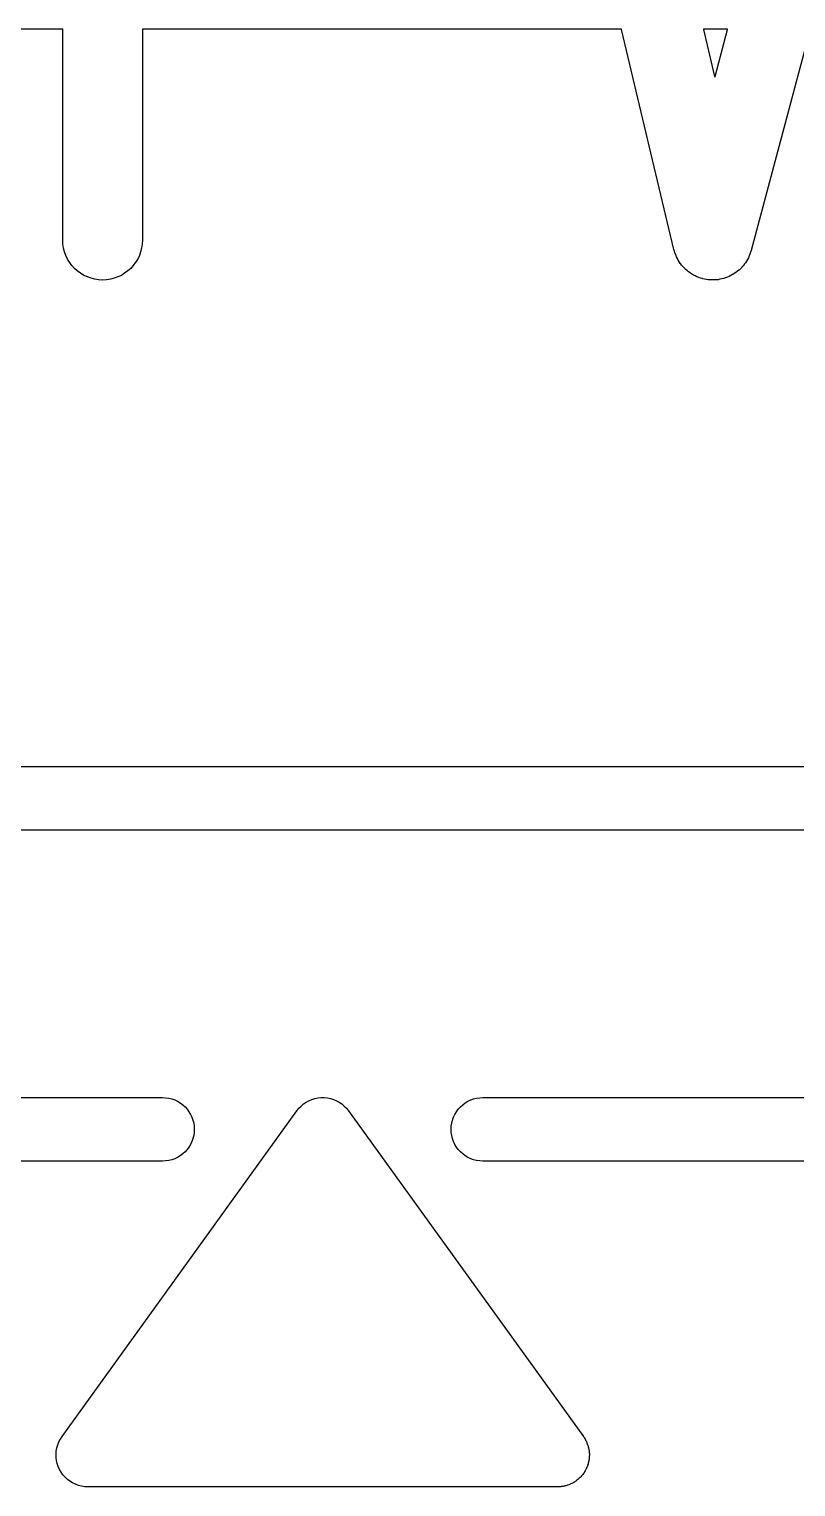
# Model space of a CAD drawing. Header units: metres. Extents: x 89 to 153, y -105 to 4.
# Drawn here: x 134.45 to 135.886, y -105.39 to -102.66 of the extents above; entities that cross this region are included whole.
import ezdxf

# ---------------------------------------------------------------- set-up
doc = ezdxf.new("R2010")
doc.units = ezdxf.units.M

msp = doc.modelspace()

# ---------------------------------------------------------------- linework, layer by layer
for points in [[(135.9129, -102.6599), (135.8025, -103.074), (135.8014, -103.0774), (135.8014, -103.0774), (135.8014, -103.0774), (135.8014, -103.0774), (135.8004, -103.0807), (135.8003, -103.0808), (135.8003, -103.0809), (135.8003, -103.0809), (135.8003, -103.0809), (135.8003, -103.0809), (135.8003, -103.0809), (135.8003, -103.0809), (135.8003, -103.0809), (135.8003, -103.081), (135.7989, -103.0842), (135.7989, -103.0842), (135.7989, -103.0842), (135.7989, -103.0842), (135.7989, -103.0842), (135.7975, -103.0875), (135.7974, -103.0876), (135.7974, -103.0876), (135.7974, -103.0876), (135.7974, -103.0876), (135.7974, -103.0876), (135.7974, -103.0876), (135.7974, -103.0876), (135.7974, -103.0876), (135.7974, -103.0877), (135.7957, -103.0908), (135.7957, -103.0908), (135.7957, -103.0908), (135.7957, -103.0908), (135.794, -103.0939), (135.7939, -103.094), (135.7939, -103.094), (135.7939, -103.094), (135.7939, -103.094), (135.7939, -103.094), (135.7939, -103.094), (135.7939, -103.094), (135.7939, -103.094), (135.7938, -103.0941), (135.7918, -103.097), (135.7918, -103.097), (135.7918, -103.097), (135.7918, -103.097), (135.7898, -103.0999), (135.7898, -103.1), (135.7897, -103.1), (135.7897, -103.1), (135.7897, -103.1), (135.7897, -103.1), (135.7897, -103.1), (135.7897, -103.1), (135.7897, -103.1), (135.7897, -103.1001), (135.7874, -103.1028), (135.7874, -103.1028), (135.7874, -103.1028), (135.7874, -103.1028), (135.7874, -103.1028), (135.7851, -103.1055), (135.785, -103.1056), (135.785, -103.1056), (135.785, -103.1056), (135.785, -103.1056), (135.785, -103.1056), (135.785, -103.1056), (135.785, -103.1056), (135.785, -103.1056), (135.7849, -103.1057), (135.7824, -103.1082), (135.7824, -103.1082), (135.7824, -103.1082), (135.7824, -103.1082), (135.7799, -103.1106), (135.7798, -103.1107), (135.7798, -103.1107), (135.7798, -103.1107), (135.7798, -103.1107), (135.7798, -103.1107), (135.7798, -103.1107), (135.7798, -103.1107), (135.7798, -103.1107), (135.7797, -103.1108), (135.7769, -103.113), (135.7769, -103.113), (135.7769, -103.113), (135.7769, -103.113), (135.7742, -103.1152), (135.7741, -103.1153), (135.7741, -103.1153), (135.7741, -103.1153), (135.7741, -103.1153), (135.7741, -103.1153), (135.7741, -103.1153), (135.7741, -103.1153), (135.774, -103.1153), (135.774, -103.1154), (135.771, -103.1173), (135.771, -103.1173), (135.771, -103.1173), (135.771, -103.1173), (135.768, -103.1192), (135.768, -103.1192), (135.7679, -103.1192), (135.7679, -103.1192), (135.7679, -103.1193), (135.7679, -103.1193), (135.7679, -103.1193), (135.7679, -103.1193), (135.7679, -103.1193), (135.7678, -103.1193), (135.7647, -103.1209), (135.7647, -103.1209), (135.7647, -103.1209), (135.7647, -103.1209), (135.7616, -103.1226), (135.7615, -103.1226), (135.7614, -103.1226), (135.7614, -103.1226), (135.7614, -103.1226), (135.7614, -103.1226), (135.7614, -103.1226), (135.7614, -103.1226), (135.7614, -103.1226), (135.7613, -103.1227), (135.758, -103.124), (135.758, -103.124), (135.758, -103.124), (135.758, -103.124), (135.7548, -103.1253), (135.7547, -103.1253), (135.7547, -103.1253), (135.7547, -103.1253), (135.7546, -103.1253), (135.7546, -103.1253), (135.7546, -103.1253), (135.7546, -103.1253), (135.7546, -103.1253), (135.7545, -103.1254), (135.7511, -103.1263), (135.7511, -103.1263), (135.7511, -103.1263), (135.7511, -103.1263), (135.7477, -103.1273), (135.7476, -103.1273), (135.7476, -103.1274), (135.7476, -103.1274), (135.7476, -103.1274), (135.7476, -103.1274), (135.7476, -103.1274), (135.7476, -103.1274), (135.7476, -103.1274), (135.7475, -103.1274), (135.744, -103.128), (135.744, -103.128), (135.744, -103.128), (135.744, -103.128), (135.744, -103.128), (135.7405, -103.1287), (135.7404, -103.1287), (135.7404, -103.1287), (135.7404, -103.1287), (135.7404, -103.1287), (135.7404, -103.1287), (135.7404, -103.1287), (135.7404, -103.1287), (135.7404, -103.1287), (135.7403, -103.1287), (135.7368, -103.129), (135.7368, -103.129), (135.7368, -103.129), (135.7368, -103.129), (135.7333, -103.1293), (135.7332, -103.1293), (135.7331, -103.1293), (135.7331, -103.1293), (135.7331, -103.1293), (135.7331, -103.1293), (135.7331, -103.1293), (135.7331, -103.1293), (135.7331, -103.1293), (135.733, -103.1293), (135.7295, -103.1293), (135.7295, -103.1293), (135.7295, -103.1293), (135.7295, -103.1293), (135.7295, -103.1293), (135.7259, -103.1292), (135.7258, -103.1292), (135.7258, -103.1292), (135.7258, -103.1292), (135.7258, -103.1292), (135.7258, -103.1292), (135.7258, -103.1292), (135.7258, -103.1292), (135.7258, -103.1292), (135.7257, -103.1292), (135.7222, -103.1288), (135.7222, -103.1288), (135.7222, -103.1288), (135.7222, -103.1288), (135.7187, -103.1284), (135.7186, -103.1284), (135.7186, -103.1284), (135.7186, -103.1284), (135.7186, -103.1284), (135.7186, -103.1284), (135.7185, -103.1284), (135.7185, -103.1284), (135.7185, -103.1284), (135.7184, -103.1284), (135.715, -103.1276), (135.715, -103.1276), (135.715, -103.1276), (135.715, -103.1276), (135.7115, -103.1269), (135.7114, -103.1269), (135.7114, -103.1269), (135.7114, -103.1269), (135.7114, -103.1269), (135.7114, -103.1269), (135.7114, -103.1269), (135.7114, -103.1269), (135.7114, -103.1269), (135.7113, -103.1268), (135.7079, -103.1258), (135.7079, -103.1258), (135.7079, -103.1258), (135.7079, -103.1258), (135.7045, -103.1247), (135.7044, -103.1247), (135.7044, -103.1247), (135.7044, -103.1247), (135.7044, -103.1246), (135.7044, -103.1246), (135.7044, -103.1246), (135.7044, -103.1246), (135.7044, -103.1246), (135.7043, -103.1246), (135.7011, -103.1232), (135.7011, -103.1232), (135.7011, -103.1232), (135.7011, -103.1232), (135.6978, -103.1218), (135.6977, -103.1218), (135.6977, -103.1218), (135.6977, -103.1218), (135.6977, -103.1218), (135.6977, -103.1218), (135.6977, -103.1218), (135.6977, -103.1218), (135.6977, -103.1218), (135.6976, -103.1217), (135.6945, -103.12), (135.6945, -103.12), (135.6945, -103.12), (135.6945, -103.12), (135.6914, -103.1183), (135.6913, -103.1182), (135.6913, -103.1182), (135.6913, -103.1182), (135.6913, -103.1182), (135.6913, -103.1182), (135.6913, -103.1182), (135.6913, -103.1182), (135.6913, -103.1182), (135.6912, -103.1182), (135.6883, -103.1162), (135.6883, -103.1162), (135.6883, -103.1162), (135.6883, -103.1162), (135.6883, -103.1162), (135.6854, -103.1142), (135.6853, -103.1141), (135.6853, -103.1141), (135.6853, -103.1141), (135.6853, -103.1141), (135.6853, -103.1141), (135.6853, -103.1141), (135.6853, -103.1141), (135.6853, -103.1141), (135.6852, -103.114), (135.6825, -103.1117), (135.6825, -103.1117), (135.6825, -103.1117), (135.6825, -103.1117), (135.6825, -103.1117), (135.6798, -103.1095), (135.6797, -103.1094), (135.6797, -103.1094), (135.6797, -103.1094), (135.6797, -103.1094), (135.6797, -103.1094), (135.6797, -103.1094), (135.6797, -103.1094), (135.6797, -103.1094), (135.6796, -103.1093), (135.6771, -103.1067), (135.6771, -103.1067), (135.6771, -103.1067), (135.6771, -103.1067), (135.6747, -103.1042), (135.6746, -103.1041), (135.6746, -103.1041), (135.6746, -103.1041), (135.6746, -103.1041), (135.6746, -103.1041), (135.6746, -103.1041), (135.6746, -103.1041), (135.6746, -103.1041), (135.6745, -103.104), (135.6723, -103.1013), (135.6723, -103.1013), (135.6723, -103.1013), (135.6723, -103.1013), (135.6701, -103.0985), (135.67, -103.0984), (135.67, -103.0984), (135.67, -103.0984), (135.67, -103.0984), (135.67, -103.0984), (135.67, -103.0984), (135.67, -103.0984), (135.67, -103.0984), (135.6699, -103.0983), (135.668, -103.0953), (135.668, -103.0953), (135.668, -103.0953), (135.668, -103.0953), (135.6661, -103.0924), (135.6661, -103.0923), (135.666, -103.0923), (135.666, -103.0923), (135.666, -103.0923), (135.666, -103.0923), (135.666, -103.0923), (135.666, -103.0923), (135.666, -103.0923), (135.666, -103.0922), (135.6644, -103.089), (135.6644, -103.089), (135.6644, -103.089), (135.6644, -103.089), (135.6627, -103.0859), (135.6627, -103.0858), (135.6627, -103.0858), (135.6627, -103.0858), (135.6627, -103.0858), (135.6627, -103.0858), (135.6627, -103.0858), (135.6627, -103.0858), (135.6627, -103.0858), (135.6626, -103.0857), (135.6613, -103.0824), (135.6613, -103.0824), (135.6613, -103.0824), (135.6613, -103.0824), (135.6613, -103.0824), (135.66, -103.0791), (135.66, -103.079), (135.66, -103.079), (135.66, -103.079), (135.66, -103.079), (135.66, -103.079), (135.66, -103.079), (135.66, -103.079), (135.66, -103.079), (135.6599, -103.0789), (135.659, -103.0755), (135.659, -103.0755), (135.659, -103.0755), (135.659, -103.0755), (135.659, -103.0755), (135.658, -103.0721), (135.5598, -102.6599), (135.5598, -102.6599), (135.5598, -102.6599), (135.5598, -102.6599), (135.5598, -102.6599), (135.5598, -102.6599), (135.5598, -102.6599), (135.5598, -102.6599), (135.5598, -102.6599), (135.5598, -102.6598), (135.5598, -102.6598), (135.5598, -102.6598), (135.5598, -102.6598), (135.5598, -102.6598), (135.5598, -102.6598), (135.5598, -102.6598), (135.5598, -102.6598), (135.5598, -102.6598), (135.5598, -102.6598), (135.5598, -102.6598), (135.5598, -102.6598), (135.5598, -102.6598), (135.5598, -102.6598), (135.5598, -102.6598), (135.5598, -102.6597), (135.5598, -102.6597), (135.5597, -102.6597), (135.5597, -102.6597), (135.5597, -102.6597), (135.5597, -102.6597), (135.5597, -102.6597), (135.5597, -102.6597), (135.5597, -102.6597), (135.5597, -102.6597), (135.5597, -102.6597), (135.5597, -102.6597), (135.5597, -102.6597), (135.5597, -102.6597), (135.5597, -102.6597), (135.5597, -102.6597), (135.5597, -102.6597), (135.5597, -102.6596), (135.5597, -102.6596), (135.5597, -102.6596), (135.5596, -102.6596), (135.5596, -102.6596), (135.5596, -102.6596), (135.5596, -102.6596), (135.5596, -102.6596), (135.5596, -102.6596), (135.5596, -102.6596), (135.5596, -102.6596), (135.5596, -102.6596), (135.5596, -102.6596), (135.5596, -102.6596), (135.5596, -102.6596), (135.5596, -102.6596), (135.5596, -102.6596), (135.5596, -102.6596), (135.5595, -102.6596), (135.5595, -102.6596), (135.5595, -102.6596), (135.5595, -102.6596), (135.5595, -102.6596), (135.5595, -102.6596), (135.5595, -102.6596), (135.5595, -102.6596), (135.5595, -102.6596), (135.5595, -102.6595), (135.5595, -102.6595), (135.5595, -102.6595), (135.5595, -102.6595), (135.5594, -102.6595), (135.5594, -102.6595), (135.5594, -102.6595), (135.5594, -102.6595), (135.5594, -102.6595), (135.5594, -102.6595), (135.5594, -102.6595), (135.5594, -102.6595), (135.5594, -102.6595), (135.5594, -102.6595), (135.5594, -102.6595), (135.5594, -102.6595), (135.5594, -102.6595), (135.5593, -102.6595), (134.6627, -102.6595), (134.6626, -102.6595), (134.6626, -102.6595), (134.6626, -102.6595), (134.6626, -102.6595), (134.6626, -102.6595), (134.6626, -102.6595), (134.6626, -102.6595), (134.6626, -102.6595), (134.6626, -102.6595), (134.6626, -102.6595), (134.6626, -102.6595), (134.6626, -102.6595), (134.6626, -102.6595), (134.6625, -102.6595), (134.6625, -102.6595), (134.6625, -102.6595), (134.6625, -102.6595), (134.6625, -102.6596), (134.6625, -102.6596), (134.6625, -102.6596), (134.6625, -102.6596), (134.6625, -102.6596), (134.6625, -102.6596), (134.6625, -102.6596), (134.6625, -102.6596), (134.6625, -102.6596), (134.6624, -102.6596), (134.6624, -102.6596), (134.6624, -102.6596), (134.6624, -102.6596), (134.6624, -102.6596), (134.6624, -102.6596), (134.6624, -102.6596), (134.6624, -102.6596), (134.6624, -102.6596), (134.6624, -102.6596), (134.6624, -102.6596), (134.6624, -102.6596), (134.6624, -102.6596), (134.6624, -102.6596), (134.6623, -102.6596), (134.6623, -102.6596), (134.6623, -102.6596), (134.6623, -102.6597), (134.6623, -102.6597), (134.6623, -102.6597), (134.6623, -102.6597), (134.6623, -102.6597), (134.6623, -102.6597), (134.6623, -102.6597), (134.6623, -102.6597), (134.6623, -102.6597), (134.6623, -102.6597), (134.6623, -102.6597), (134.6623, -102.6597), (134.6623, -102.6597), (134.6623, -102.6597), (134.6623, -102.6597), (134.6622, -102.6597), (134.6622, -102.6598), (134.6622, -102.6598), (134.6622, -102.6598), (134.6622, -102.6598), (134.6622, -102.6598), (134.6622, -102.6598), (134.6622, -102.6598), (134.6622, -102.6598), (134.6622, -102.6598), (134.6622, -102.6598), (134.6622, -102.6598), (134.6622, -102.6598), (134.6622, -102.6598), (134.6622, -102.6598), (134.6622, -102.6599), (134.6622, -102.6599), (134.6622, -102.6599), (134.6622, -102.6599), (134.6622, -102.6599), (134.6622, -102.6599), (134.6622, -102.6599), (134.6622, -102.6599), (134.6622, -102.6599), (134.6622, -102.6599), (134.6622, -102.6599), (134.6622, -102.6599), (134.6622, -102.6599), (134.6622, -102.66), (134.6622, -102.66), (134.6622, -102.66), (134.6622, -102.66), (134.6622, -102.66), (134.6622, -102.66), (134.6622, -102.66), (134.6622, -102.66), (134.6622, -102.66), (134.6622, -102.66), (134.6622, -102.66), (134.6622, -103.0548), (134.6618, -103.0621), (134.6607, -103.0694), (134.6589, -103.0765), (134.6565, -103.0833), (134.6534, -103.09), (134.6496, -103.0962), (134.6452, -103.1021), (134.6403, -103.1075), (134.6349, -103.1124), (134.629, -103.1168), (134.6228, -103.1206), (134.6161, -103.1237), (134.6093, -103.1261), (134.6022, -103.1279), (134.5949, -103.129), (134.5876, -103.1294), (134.5803, -103.129), (134.5731, -103.1279), (134.566, -103.1261), (134.5591, -103.1237), (134.5525, -103.1206), (134.5462, -103.1168), (134.5403, -103.1124), (134.5349, -103.1075), (134.53, -103.1021), (134.5256, -103.0962), (134.5219, -103.09), (134.5188, -103.0833), (134.5163, -103.0765), (134.5145, -103.0694), (134.5134, -103.0621), (134.5131, -103.0548), (134.5131, -102.66), (134.5131, -102.66), (134.5131, -102.66), (134.5131, -102.66), (134.5131, -102.66), (134.5131, -102.66), (134.5131, -102.66), (134.5131, -102.66), (134.5131, -102.66), (134.5131, -102.66), (134.5131, -102.66), (134.5131, -102.6599), (134.5131, -102.6599), (134.5131, -102.6599), (134.5131, -102.6599), (134.5131, -102.6599), (134.5131, -102.6599), (134.5131, -102.6599), (134.5131, -102.6599), (134.5131, -102.6599), (134.5131, -102.6599), (134.5131, -102.6599), (134.5131, -102.6599), (134.513, -102.6599), (134.513, -102.6598), (134.513, -102.6598), (134.513, -102.6598), (134.513, -102.6598), (134.513, -102.6598), (134.513, -102.6598), (134.513, -102.6598), (134.513, -102.6598), (134.513, -102.6598), (134.513, -102.6598), (134.513, -102.6598), (134.513, -102.6598), (134.513, -102.6598), (134.513, -102.6598), (134.513, -102.6597), (134.513, -102.6597), (134.513, -102.6597), (134.513, -102.6597), (134.513, -102.6597), (134.513, -102.6597), (134.513, -102.6597), (134.513, -102.6597), (134.513, -102.6597), (134.5129, -102.6597), (134.5129, -102.6597), (134.5129, -102.6597), (134.5129, -102.6597), (134.5129, -102.6597), (134.5129, -102.6597), (134.5129, -102.6597), (134.5129, -102.6596), (134.5129, -102.6596), (134.5129, -102.6596), (134.5129, -102.6596), (134.5129, -102.6596), (134.5129, -102.6596), (134.5129, -102.6596), (134.5129, -102.6596), (134.5128, -102.6596), (134.5128, -102.6596), (134.5128, -102.6596), (134.5128, -102.6596), (134.5128, -102.6596), (134.5128, -102.6596), (134.5128, -102.6596), (134.5128, -102.6596), (134.5128, -102.6596), (134.5128, -102.6596), (134.5128, -102.6596), (134.5128, -102.6596), (134.5128, -102.6596), (134.5127, -102.6596), (134.5127, -102.6596), (134.5127, -102.6596), (134.5127, -102.6596), (134.5127, -102.6596), (134.5127, -102.6595), (134.5127, -102.6595), (134.5127, -102.6595), (134.5127, -102.6595), (134.5127, -102.6595), (134.5127, -102.6595), (134.5127, -102.6595), (134.5127, -102.6595), (134.5127, -102.6595), (134.5126, -102.6595), (134.5126, -102.6595), (134.5126, -102.6595), (134.5126, -102.6595), (134.5126, -102.6595), (134.5126, -102.6595), (134.5126, -102.6595), (134.5126, -102.6595), (134.5126, -102.6595), (132.4, -102.6595)], [(135.7136, -102.6595), (135.7136, -102.6595), (135.7136, -102.6595), (135.7136, -102.6595), (135.7136, -102.6595), (135.7136, -102.6595), (135.7136, -102.6595), (135.7136, -102.6595), (135.7135, -102.6595), (135.7135, -102.6595), (135.7135, -102.6595), (135.7135, -102.6595), (135.7135, -102.6595), (135.7135, -102.6595), (135.7135, -102.6595), (135.7135, -102.6595), (135.7135, -102.6595), (135.7135, -102.6596), (135.7135, -102.6596), (135.7135, -102.6596), (135.7134, -102.6596), (135.7134, -102.6596), (135.7134, -102.6596), (135.7134, -102.6596), (135.7134, -102.6596), (135.7134, -102.6596), (135.7134, -102.6596), (135.7134, -102.6596), (135.7134, -102.6596), (135.7134, -102.6596), (135.7134, -102.6596), (135.7134, -102.6596), (135.7134, -102.6596), (135.7134, -102.6596), (135.7133, -102.6596), (135.7133, -102.6596), (135.7133, -102.6596), (135.7133, -102.6596), (135.7133, -102.6596), (135.7133, -102.6596), (135.7133, -102.6596), (135.7133, -102.6596), (135.7133, -102.6596), (135.7133, -102.6597), (135.7133, -102.6597), (135.7133, -102.6597), (135.7133, -102.6597), (135.7133, -102.6597), (135.7133, -102.6597), (135.7132, -102.6597), (135.7132, -102.6597), (135.7132, -102.6597), (135.7132, -102.6597), (135.7132, -102.6597), (135.7132, -102.6597), (135.7132, -102.6597), (135.7132, -102.6597), (135.7132, -102.6597), (135.7132, -102.6598), (135.7132, -102.6598), (135.7132, -102.6598), (135.7132, -102.6598), (135.7132, -102.6598), (135.7132, -102.6598), (135.7132, -102.6598), (135.7132, -102.6598), (135.7132, -102.6598), (135.7132, -102.6598), (135.7132, -102.6598), (135.7132, -102.6598), (135.7132, -102.6598), (135.7131, -102.6599), (135.7131, -102.6599), (135.7131, -102.6599), (135.7131, -102.6599), (135.7131, -102.6599), (135.7131, -102.6599), (135.7131, -102.6599), (135.7131, -102.6599), (135.7131, -102.6599), (135.7131, -102.6599), (135.7131, -102.6599), (135.7131, -102.6599), (135.7131, -102.6599), (135.7131, -102.6599), (135.7131, -102.66), (135.7131, -102.66), (135.7131, -102.66), (135.7131, -102.66), (135.7131, -102.66), (135.7131, -102.66), (135.7131, -102.66), (135.7131, -102.66), (135.7131, -102.66), (135.7131, -102.66), (135.7131, -102.66), (135.7131, -102.66), (135.7131, -102.6601), (135.7131, -102.6601), (135.7131, -102.6601), (135.7131, -102.6601), (135.7131, -102.6601), (135.7131, -102.6601), (135.7131, -102.6601), (135.7131, -102.6601), (135.7131, -102.6601), (135.7131, -102.6601), (135.7131, -102.6601), (135.7131, -102.6601), (135.7341, -102.7483), (135.7341, -102.7483), (135.7341, -102.7483), (135.7341, -102.7483), (135.7341, -102.7483), (135.7341, -102.7483), (135.7341, -102.7483), (135.7341, -102.7483), (135.7341, -102.7483), (135.7341, -102.7483), (135.7341, -102.7483), (135.7341, -102.7483), (135.7341, -102.7484), (135.7341, -102.7484), (135.7341, -102.7484), (135.7342, -102.7484), (135.7342, -102.7484), (135.7342, -102.7484), (135.7342, -102.7484), (135.7342, -102.7484), (135.7342, -102.7484), (135.7342, -102.7484), (135.7342, -102.7484), (135.7342, -102.7484), (135.7342, -102.7484), (135.7342, -102.7484), (135.7342, -102.7485), (135.7342, -102.7485), (135.7342, -102.7485), (135.7342, -102.7485), (135.7342, -102.7485), (135.7342, -102.7485), (135.7342, -102.7485), (135.7342, -102.7485), (135.7342, -102.7485), (135.7342, -102.7485), (135.7343, -102.7485), (135.7343, -102.7485), (135.7343, -102.7485), (135.7343, -102.7485), (135.7343, -102.7485), (135.7343, -102.7485), (135.7343, -102.7485), (135.7343, -102.7485), (135.7343, -102.7486), (135.7343, -102.7486), (135.7343, -102.7486), (135.7343, -102.7486), (135.7343, -102.7486), (135.7343, -102.7486), (135.7343, -102.7486), (135.7344, -102.7486), (135.7344, -102.7486), (135.7344, -102.7486), (135.7344, -102.7486), (135.7344, -102.7486), (135.7344, -102.7486), (135.7344, -102.7486), (135.7344, -102.7486), (135.7344, -102.7486), (135.7344, -102.7486), (135.7344, -102.7486), (135.7344, -102.7486), (135.7344, -102.7486), (135.7344, -102.7486), (135.7345, -102.7486), (135.7345, -102.7486), (135.7345, -102.7486), (135.7345, -102.7486), (135.7345, -102.7486), (135.7345, -102.7486), (135.7345, -102.7486), (135.7345, -102.7486), (135.7345, -102.7486), (135.7345, -102.7486), (135.7345, -102.7486), (135.7345, -102.7486), (135.7346, -102.7486), (135.7346, -102.7486), (135.7346, -102.7486), (135.7346, -102.7486), (135.7346, -102.7486), (135.7346, -102.7486), (135.7346, -102.7486), (135.7346, -102.7486), (135.7346, -102.7486), (135.7346, -102.7486), (135.7346, -102.7486), (135.7346, -102.7486), (135.7346, -102.7486), (135.7347, -102.7486), (135.7347, -102.7486), (135.7347, -102.7486), (135.7347, -102.7486), (135.7347, -102.7486), (135.7347, -102.7486), (135.7347, -102.7486), (135.7347, -102.7486), (135.7347, -102.7486), (135.7347, -102.7486), (135.7347, -102.7486), (135.7347, -102.7486), (135.7348, -102.7486), (135.7348, -102.7486), (135.7348, -102.7486), (135.7348, -102.7486), (135.7348, -102.7486), (135.7348, -102.7486), (135.7348, -102.7486), (135.7348, -102.7486), (135.7348, -102.7486), (135.7348, -102.7486), (135.7348, -102.7486), (135.7348, -102.7486), (135.7348, -102.7486), (135.7348, -102.7486), (135.7349, -102.7486), (135.7349, -102.7486), (135.7349, -102.7486), (135.7349, -102.7486), (135.7349, -102.7486), (135.7349, -102.7486), (135.7349, -102.7485), (135.7349, -102.7485), (135.7349, -102.7485), (135.7349, -102.7485), (135.7349, -102.7485), (135.7349, -102.7485), (135.7349, -102.7485), (135.7349, -102.7485), (135.7349, -102.7485), (135.735, -102.7485), (135.735, -102.7485), (135.735, -102.7485), (135.735, -102.7485), (135.735, -102.7485), (135.735, -102.7485), (135.735, -102.7485), (135.735, -102.7485), (135.735, -102.7485), (135.735, -102.7484), (135.735, -102.7484), (135.735, -102.7484), (135.735, -102.7484), (135.735, -102.7484), (135.735, -102.7484), (135.735, -102.7484), (135.735, -102.7484), (135.735, -102.7484), (135.735, -102.7484), (135.735, -102.7484), (135.735, -102.7484), (135.735, -102.7484), (135.7351, -102.7483), (135.7351, -102.7483), (135.7351, -102.7483), (135.7351, -102.7483), (135.7351, -102.7483), (135.7351, -102.7483), (135.7351, -102.7483), (135.7351, -102.7483), (135.7351, -102.7483), (135.7351, -102.7483), (135.7351, -102.7483), (135.7586, -102.6602), (135.7586, -102.6601), (135.7586, -102.6601), (135.7586, -102.6601), (135.7586, -102.6601), (135.7586, -102.6601), (135.7586, -102.6601), (135.7586, -102.6601), (135.7586, -102.6601), (135.7586, -102.6601), (135.7586, -102.6601), (135.7586, -102.6601), (135.7586, -102.6601), (135.7586, -102.6601), (135.7586, -102.6601), (135.7586, -102.66), (135.7586, -102.66), (135.7586, -102.66), (135.7586, -102.66), (135.7586, -102.66), (135.7586, -102.66), (135.7586, -102.66), (135.7586, -102.66), (135.7586, -102.66), (135.7586, -102.66), (135.7586, -102.66), (135.7586, -102.66), (135.7586, -102.6599), (135.7586, -102.6599), (135.7586, -102.6599), (135.7586, -102.6599), (135.7586, -102.6599), (135.7586, -102.6599), (135.7586, -102.6599), (135.7586, -102.6599), (135.7586, -102.6599), (135.7586, -102.6599), (135.7586, -102.6599), (135.7586, -102.6599), (135.7586, -102.6599), (135.7586, -102.6599), (135.7586, -102.6598), (135.7586, -102.6598), (135.7586, -102.6598), (135.7585, -102.6598), (135.7585, -102.6598), (135.7585, -102.6598), (135.7585, -102.6598), (135.7585, -102.6598), (135.7585, -102.6598), (135.7585, -102.6598), (135.7585, -102.6598), (135.7585, -102.6598), (135.7585, -102.6598), (135.7585, -102.6597), (135.7585, -102.6597), (135.7585, -102.6597), (135.7585, -102.6597), (135.7585, -102.6597), (135.7585, -102.6597), (135.7585, -102.6597), (135.7585, -102.6597), (135.7585, -102.6597), (135.7585, -102.6597), (135.7585, -102.6597), (135.7585, -102.6597), (135.7584, -102.6597), (135.7584, -102.6597), (135.7584, -102.6597), (135.7584, -102.6597), (135.7584, -102.6597), (135.7584, -102.6596), (135.7584, -102.6596), (135.7584, -102.6596), (135.7584, -102.6596), (135.7584, -102.6596), (135.7584, -102.6596), (135.7584, -102.6596), (135.7584, -102.6596), (135.7584, -102.6596), (135.7584, -102.6596), (135.7583, -102.6596), (135.7583, -102.6596), (135.7583, -102.6596), (135.7583, -102.6596), (135.7583, -102.6596), (135.7583, -102.6596), (135.7583, -102.6596), (135.7583, -102.6596), (135.7583, -102.6596), (135.7583, -102.6596), (135.7583, -102.6596), (135.7583, -102.6596), (135.7583, -102.6596), (135.7583, -102.6596), (135.7582, -102.6596), (135.7582, -102.6596), (135.7582, -102.6596), (135.7582, -102.6595), (135.7582, -102.6595), (135.7582, -102.6595), (135.7582, -102.6595), (135.7582, -102.6595), (135.7582, -102.6595), (135.7582, -102.6595), (135.7582, -102.6595), (135.7582, -102.6595), (135.7582, -102.6595), (135.7581, -102.6595), (135.7581, -102.6595), (135.7581, -102.6595), (135.7581, -102.6595), (135.7581, -102.6595), (135.7581, -102.6595), (135.7581, -102.6595), (135.7581, -102.6595), (135.7136, -102.6595), (135.7136, -102.6595)], [(132.4, -104.0405), (142.68, -104.0405)], [(142.68, -104.1595), (132.4, -104.1595)], [(132.4, -104.6605), (134.7, -104.6605), (134.7058, -104.6608), (134.7116, -104.6616), (134.7173, -104.663), (134.7228, -104.665), (134.7281, -104.6675), (134.7331, -104.6705), (134.7378, -104.674), (134.7421, -104.6779), (134.746, -104.6822), (134.7495, -104.6869), (134.7525, -104.6919), (134.755, -104.6972), (134.757, -104.7027), (134.7584, -104.7084), (134.7592, -104.7142), (134.7595, -104.72), (134.7592, -104.7258), (134.7584, -104.7316), (134.757, -104.7373), (134.755, -104.7428), (134.7525, -104.7481), (134.7495, -104.7531), (134.746, -104.7578), (134.7421, -104.7621), (134.7378, -104.766), (134.7331, -104.7695), (134.7281, -104.7725), (134.7228, -104.775), (134.7173, -104.777), (134.7116, -104.7784), (134.7058, -104.7792), (134.7, -104.7795), (132.34, -104.7795)], [(134.56, -105.3895), (134.5541, -105.3892), (134.5482, -105.3883), (134.5424, -105.3869), (134.5369, -105.3848), (134.5315, -105.3823), (134.5264, -105.3792), (134.5217, -105.3756), (134.5174, -105.3715), (134.5134, -105.3671), (134.51, -105.3623), (134.507, -105.3571), (134.5046, -105.3517), (134.5027, -105.3461), (134.5014, -105.3403), (134.5006, -105.3344), (134.5005, -105.3284), (134.5009, -105.3225), (134.502, -105.3167), (134.5036, -105.311), (134.5058, -105.3054), (134.5085, -105.3002), (134.5117, -105.2952), (134.9517, -104.6852), (134.9554, -104.6805), (134.9596, -104.6763), (134.9641, -104.6725), (134.969, -104.6692), (134.9742, -104.6663), (134.9797, -104.664), (134.9853, -104.6623), (134.9911, -104.6611), (134.997, -104.6605), (135.003, -104.6605), (135.0089, -104.6611), (135.0147, -104.6623), (135.0203, -104.664), (135.0258, -104.6663), (135.031, -104.6692), (135.0359, -104.6725), (135.0404, -104.6763), (135.0446, -104.6805), (135.0483, -104.6852), (135.4883, -105.2952), (135.4889, -105.2961), (135.4889, -105.2961), (135.4889, -105.2961), (135.4889, -105.2961), (135.4889, -105.2961), (135.4889, -105.2961), (135.4889, -105.2961), (135.4889, -105.2961), (135.4895, -105.2969), (135.4904, -105.2985), (135.4904, -105.2985), (135.4904, -105.2985), (135.4905, -105.2985), (135.4905, -105.2985), (135.4905, -105.2985), (135.4905, -105.2985), (135.4915, -105.3001), (135.4919, -105.301), (135.4919, -105.301), (135.4919, -105.301), (135.492, -105.301), (135.492, -105.301), (135.492, -105.301), (135.492, -105.301), (135.492, -105.301), (135.4925, -105.3019), (135.4933, -105.3036), (135.4933, -105.3036), (135.4933, -105.3036), (135.4933, -105.3036), (135.4933, -105.3036), (135.4933, -105.3036), (135.4933, -105.3036), (135.4941, -105.3053), (135.4945, -105.3062), (135.4945, -105.3062), (135.4945, -105.3062), (135.4945, -105.3063), (135.4945, -105.3063), (135.4945, -105.3063), (135.4945, -105.3063), (135.4945, -105.3063), (135.495, -105.3072), (135.4956, -105.309), (135.4956, -105.309), (135.4956, -105.309), (135.4956, -105.309), (135.4956, -105.309), (135.4956, -105.309), (135.4956, -105.309), (135.4963, -105.3107), (135.4966, -105.3117), (135.4966, -105.3117), (135.4966, -105.3117), (135.4966, -105.3117), (135.4966, -105.3117), (135.4966, -105.3117), (135.4966, -105.3117), (135.4966, -105.3117), (135.497, -105.3127), (135.4974, -105.3145), (135.4974, -105.3145), (135.4974, -105.3145), (135.4974, -105.3145), (135.4974, -105.3145), (135.4974, -105.3145), (135.4974, -105.3145), (135.4979, -105.3163), (135.4981, -105.3173), (135.4981, -105.3173), (135.4981, -105.3173), (135.4981, -105.3174), (135.4981, -105.3174), (135.4981, -105.3174), (135.4981, -105.3174), (135.4981, -105.3174), (135.4984, -105.3184), (135.4987, -105.3202), (135.4987, -105.3202), (135.4987, -105.3202), (135.4987, -105.3202), (135.4987, -105.3202), (135.4987, -105.3202), (135.4987, -105.3202), (135.499, -105.322), (135.4991, -105.3231), (135.4991, -105.3231), (135.4991, -105.3231), (135.4991, -105.3231), (135.4991, -105.3231), (135.4991, -105.3231), (135.4991, -105.3231), (135.4991, -105.3231), (135.4992, -105.3242), (135.4993, -105.326), (135.4993, -105.326), (135.4993, -105.326), (135.4993, -105.326), (135.4993, -105.326), (135.4993, -105.326), (135.4993, -105.326), (135.4995, -105.3279), (135.4995, -105.3289), (135.4995, -105.3289), (135.4995, -105.3289), (135.4995, -105.3289), (135.4995, -105.3289), (135.4995, -105.3289), (135.4995, -105.3289), (135.4995, -105.3289), (135.4995, -105.33), (135.4994, -105.3318), (135.4994, -105.3318), (135.4994, -105.3318), (135.4994, -105.3319), (135.4994, -105.3319), (135.4994, -105.3319), (135.4994, -105.3319), (135.4994, -105.3337), (135.4993, -105.3348), (135.4993, -105.3348), (135.4993, -105.3348), (135.4993, -105.3348), (135.4993, -105.3348), (135.4993, -105.3348), (135.4993, -105.3348), (135.4993, -105.3348), (135.4992, -105.3358), (135.499, -105.3377), (135.499, -105.3377), (135.499, -105.3377), (135.499, -105.3377), (135.499, -105.3377), (135.499, -105.3377), (135.499, -105.3377), (135.4988, -105.3395), (135.4985, -105.3405), (135.4985, -105.3406), (135.4985, -105.3406), (135.4985, -105.3406), (135.4985, -105.3406), (135.4985, -105.3406), (135.4985, -105.3406), (135.4985, -105.3406), (135.4984, -105.3416), (135.4979, -105.3434), (135.4979, -105.3434), (135.4979, -105.3434), (135.4979, -105.3434), (135.4979, -105.3434), (135.4979, -105.3434), (135.4979, -105.3434), (135.4975, -105.3452), (135.4972, -105.3462), (135.4972, -105.3462), (135.4972, -105.3462), (135.4972, -105.3462), (135.4972, -105.3462), (135.4972, -105.3463), (135.4972, -105.3463), (135.4972, -105.3463), (135.497, -105.3473), (135.4963, -105.349), (135.4963, -105.349), (135.4963, -105.349), (135.4963, -105.349), (135.4963, -105.349), (135.4963, -105.349), (135.4963, -105.349), (135.4958, -105.3508), (135.4954, -105.3518), (135.4954, -105.3518), (135.4954, -105.3518), (135.4954, -105.3518), (135.4954, -105.3518), (135.4954, -105.3518), (135.4954, -105.3518), (135.4954, -105.3518), (135.495, -105.3528), (135.4942, -105.3545), (135.4942, -105.3545), (135.4942, -105.3545), (135.4942, -105.3545), (135.4942, -105.3545), (135.4942, -105.3545), (135.4942, -105.3545), (135.4935, -105.3562), (135.493, -105.3571), (135.493, -105.3571), (135.493, -105.3571), (135.493, -105.3571), (135.493, -105.3571), (135.493, -105.3571), (135.493, -105.3571), (135.4929, -105.3571), (135.4925, -105.3581), (135.4916, -105.3596), (135.4915, -105.3596), (135.4915, -105.3596), (135.4915, -105.3597), (135.4915, -105.3597), (135.4915, -105.3597), (135.4915, -105.3597), (135.4907, -105.3613), (135.4901, -105.3621), (135.49, -105.3622), (135.49, -105.3622), (135.49, -105.3622), (135.49, -105.3622), (135.49, -105.3622), (135.49, -105.3622), (135.49, -105.3622), (135.4895, -105.3631), (135.4884, -105.3646), (135.4884, -105.3646), (135.4884, -105.3646), (135.4884, -105.3646), (135.4884, -105.3646), (135.4884, -105.3646), (135.4884, -105.3646), (135.4873, -105.3661), (135.4867, -105.3669), (135.4867, -105.3669), (135.4867, -105.3669), (135.4867, -105.3669), (135.4867, -105.3669), (135.4866, -105.3669), (135.4866, -105.3669), (135.4866, -105.3669), (135.486, -105.3678), (135.4848, -105.3691), (135.4848, -105.3691), (135.4848, -105.3691), (135.4848, -105.3691), (135.4848, -105.3691), (135.4848, -105.3691), (135.4848, -105.3691), (135.4836, -105.3706), (135.4828, -105.3713), (135.4828, -105.3713), (135.4828, -105.3713), (135.4828, -105.3713), (135.4828, -105.3713), (135.4828, -105.3713), (135.4828, -105.3713), (135.4828, -105.3713), (135.4821, -105.3721), (135.4807, -105.3733), (135.4807, -105.3733), (135.4807, -105.3733), (135.4807, -105.3733), (135.4807, -105.3733), (135.4807, -105.3733), (135.4807, -105.3733), (135.4794, -105.3746), (135.4786, -105.3753), (135.4786, -105.3753), (135.4786, -105.3753), (135.4786, -105.3753), (135.4786, -105.3753), (135.4785, -105.3753), (135.4785, -105.3753), (135.4785, -105.3753), (135.4778, -105.376), (135.4763, -105.3771), (135.4763, -105.3771), (135.4763, -105.3771), (135.4763, -105.3771), (135.4763, -105.3771), (135.4763, -105.3771), (135.4763, -105.3771), (135.4748, -105.3783), (135.4739, -105.3789), (135.4739, -105.3789), (135.4739, -105.3789), (135.4739, -105.3789), (135.4739, -105.3789), (135.4739, -105.3789), (135.4739, -105.3789), (135.4739, -105.3789), (135.4731, -105.3795), (135.4715, -105.3804), (135.4715, -105.3804), (135.4715, -105.3804), (135.4715, -105.3805), (135.4715, -105.3805), (135.4715, -105.3805), (135.4715, -105.3805), (135.4699, -105.3815), (135.469, -105.3819), (135.469, -105.3819), (135.469, -105.3819), (135.469, -105.382), (135.469, -105.382), (135.469, -105.382), (135.469, -105.382), (135.469, -105.382), (135.4681, -105.3825), (135.4664, -105.3833), (135.4664, -105.3833), (135.4664, -105.3833), (135.4664, -105.3833), (135.4664, -105.3833), (135.4664, -105.3833), (135.4664, -105.3833), (135.4647, -105.3841), (135.4638, -105.3845), (135.4638, -105.3845), (135.4638, -105.3845), (135.4637, -105.3845), (135.4637, -105.3845), (135.4637, -105.3845), (135.4637, -105.3845), (135.4637, -105.3845), (135.4628, -105.385), (135.461, -105.3856), (135.461, -105.3856), (135.461, -105.3856), (135.461, -105.3856), (135.461, -105.3856), (135.461, -105.3856), (135.461, -105.3856), (135.4593, -105.3863), (135.4583, -105.3866), (135.4583, -105.3866), (135.4583, -105.3866), (135.4583, -105.3866), (135.4583, -105.3866), (135.4583, -105.3866), (135.4583, -105.3866), (135.4583, -105.3866), (135.4573, -105.387), (135.4555, -105.3874), (135.4555, -105.3874), (135.4555, -105.3874), (135.4555, -105.3874), (135.4555, -105.3874), (135.4555, -105.3874), (135.4555, -105.3874), (135.4537, -105.3879), (135.4527, -105.3881), (135.4527, -105.3881), (135.4527, -105.3881), (135.4526, -105.3881), (135.4526, -105.3881), (135.4526, -105.3881), (135.4526, -105.3881), (135.4526, -105.3881), (135.4516, -105.3884), (135.4498, -105.3887), (135.4498, -105.3887), (135.4498, -105.3887), (135.4498, -105.3887), (135.4498, -105.3887), (135.4498, -105.3887), (135.4498, -105.3887), (135.448, -105.389), (135.4469, -105.3891), (135.4469, -105.3891), (135.4469, -105.3891), (135.4469, -105.3891), (135.4469, -105.3891), (135.4469, -105.3891), (135.4469, -105.3891), (135.4469, -105.3891), (135.4458, -105.3892), (135.444, -105.3893), (135.444, -105.3893), (135.444, -105.3893), (135.444, -105.3893), (135.444, -105.3893), (135.444, -105.3893), (135.444, -105.3893), (135.4421, -105.3895), (135.4411, -105.3895), (135.4411, -105.3895), (135.4411, -105.3895), (135.4411, -105.3895), (135.4411, -105.3895), (135.4411, -105.3895), (135.4411, -105.3895), (135.4411, -105.3895), (135.44, -105.3895), (134.56, -105.3895)], [(142.74, -104.7795), (135.3, -104.7795), (135.2942, -104.7792), (135.2884, -104.7784), (135.2827, -104.777), (135.2772, -104.775), (135.2719, -104.7725), (135.2669, -104.7695), (135.2622, -104.766), (135.2579, -104.7621), (135.254, -104.7578), (135.2505, -104.7531), (135.2475, -104.7481), (135.245, -104.7428), (135.243, -104.7373), (135.2416, -104.7316), (135.2408, -104.7258), (135.2405, -104.72), (135.2408, -104.7142), (135.2416, -104.7084), (135.243, -104.7027), (135.245, -104.6972), (135.2475, -104.6919), (135.2505, -104.6869), (135.254, -104.6822), (135.2579, -104.6779), (135.2622, -104.674), (135.2669, -104.6705), (135.2719, -104.6675), (135.2772, -104.665), (135.2827, -104.663), (135.2884, -104.6616), (135.2942, -104.6608), (135.3, -104.6605), (142.68, -104.6605)]]:
    msp.add_lwpolyline(points)

doc.saveas('drawing.dxf')
